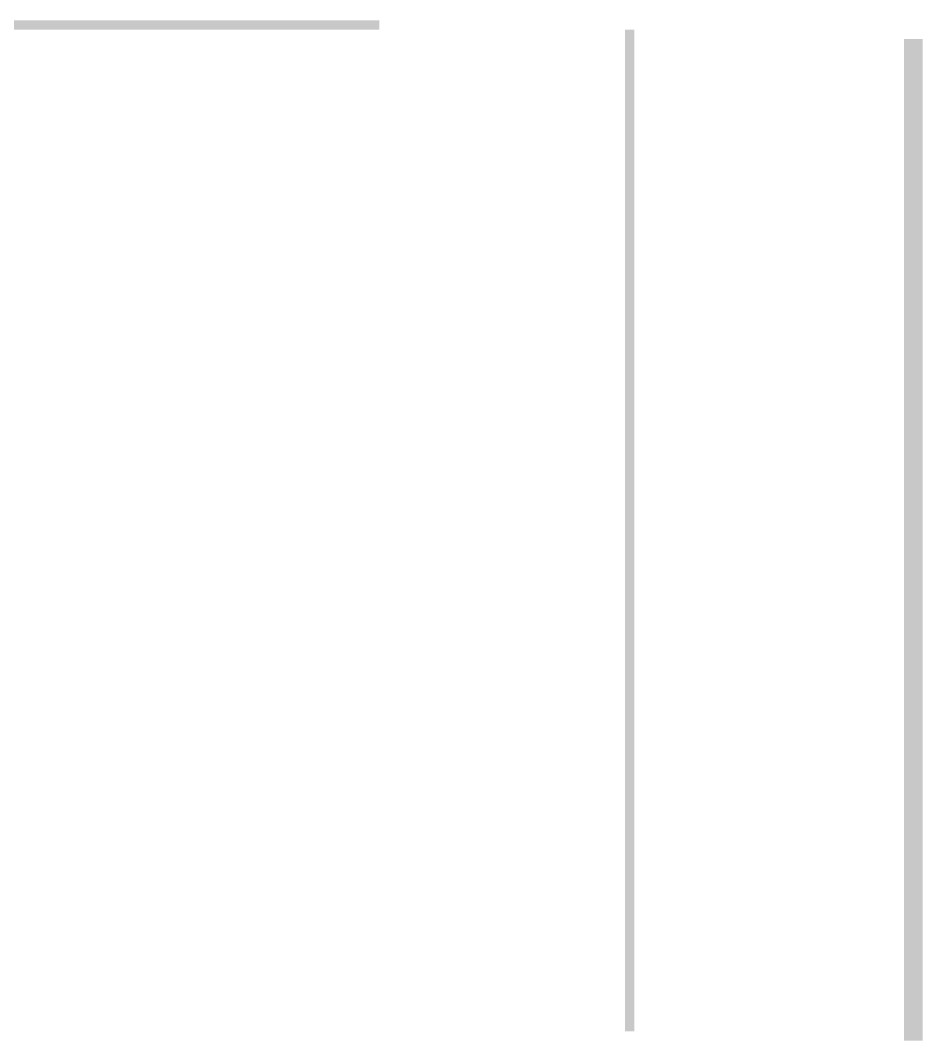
# Model space of a CAD drawing. Header units: millimetres. Extents: x -187347 to 135007, y -6415 to 292048.
# Drawn here: x -72736 to -63189, y 159879 to 170678 of the extents above; entities that cross this region are included whole.
import ezdxf

# ---------------------------------------------------------------- set-up
doc = ezdxf.new("R2010")
doc.units = ezdxf.units.MM
doc.header["$LTSCALE"] = 100
doc.layers.add('A-WALL-PATT', color=7, linetype='Continuous', lineweight=5)

msp = doc.modelspace()

# ---------------------------------------------------------------- hatches: boundary and pattern name
at = {"layer": 'A-WALL-PATT'}
h = msp.add_hatch(dxfattribs=at)
h.set_pattern_fill('FP_1082', color=256, angle=-292.61987, style=0, pattern_type=2)
h.set_pattern_definition([(247.38013, (-75614.636, 170658.768), (-0.00031, -50.79954), [13.208, -647.192]), (247.38013, (-75665.436, 170658.768), (-0.00031, -50.79954), [13.208, -647.192]), (247.38013, (-75716.236, 170658.769), (-0.00031, -50.79954), [13.208, -647.192]), (247.38013, (-75767.036, 170658.769), (-0.00031, -50.79954), [13.208, -647.192]), (247.38013, (-75817.835, 170658.768), (-0.00031, -50.79954), [13.208, -647.192]), (292.24913, (-75657.308, 170658.769), (-0.00024, -50.80037), [12.075, -1195.427]), (292.24913, (-75708.108, 170658.768), (-0.00024, -50.80037), [12.075, -1195.427]), (292.24913, (-75758.907, 170658.769), (-0.00024, -50.80037), [12.075, -1195.427]), (292.24913, (-75809.708, 170658.768), (-0.00024, -50.80037), [12.075, -1195.427]), (292.24913, (-75860.508, 170658.769), (-0.00024, -50.80037), [12.075, -1195.427]), (292.24913, (-75911.308, 170658.768), (-0.00024, -50.80037), [12.075, -1195.427]), (292.24913, (-75962.108, 170658.769), (-0.00024, -50.80037), [12.075, -1195.427]), (292.24913, (-76012.908, 170658.768), (-0.00024, -50.80037), [12.075, -1195.427]), (292.24913, (-76063.708, 170658.768), (-0.00024, -50.80037), [12.075, -1195.427]), (67.75113, (-75644.608, 170647.592), (0.000477, -50.80037), [12.075, -1195.427]), (67.75113, (-75695.408, 170647.592), (0.000477, -50.80037), [12.075, -1195.427]), (67.75113, (-75746.208, 170647.593), (0.000477, -50.80037), [12.075, -1195.427]), (67.75113, (-75797.008, 170647.593), (0.000477, -50.80037), [12.075, -1195.427]), (67.75113, (-75847.807, 170647.592), (0.000477, -50.80037), [12.075, -1195.427]), (67.75113, (-75898.608, 170647.593), (0.000477, -50.80037), [12.075, -1195.427]), (67.75113, (-75949.408, 170647.592), (0.000477, -50.80037), [12.075, -1195.427]), (67.75113, (-76000.207, 170647.593), (0.000477, -50.80037), [12.075, -1195.427]), (67.75113, (-76051.008, 170647.592), (0.000477, -50.80037), [12.075, -1195.427]), (112.62013, (-75626.828, 170646.577), (0.000547, -50.79954), [13.208, -647.192]), (112.62013, (-75677.627, 170646.576), (0.000547, -50.79954), [13.208, -647.192]), (112.62013, (-75728.428, 170646.577), (0.000547, -50.79954), [13.208, -647.192]), (112.62013, (-75779.228, 170646.576), (0.000547, -50.79954), [13.208, -647.192]), (112.62013, (-75830.027, 170646.577), (0.000547, -50.79954), [13.208, -647.192]), (261.87013, (-75612.0955, 170667.405), (6.9e-05, -50.799541), [3.592, -355.618]), (248.19813, (-75612.603, 170663.849), (-0.00022, -50.80049), [5.471, -268.095]), (248.19813, (-75663.404, 170663.848), (-0.00022, -50.80049), [5.471, -268.095]), (111.80113, (-75631.908, 170658.769), (-0.00043, -50.80049), [5.471, -268.095]), (111.80113, (-75682.708, 170658.768), (-0.00043, -50.80049), [5.471, -268.095]), (98.13013, (-75633.9395, 170663.849), (0.00017, -50.799541), [3.592, -355.618]), (98.13013, (-75612.0955, 170667.405), (0.00017, -50.799541), [3.592, -355.618]), (116.56513, (-75612.604, 170670.96), (0.00052, -50.79989), [3.408, -110.184]), (135.00013, (-75614.128, 170674.01), (0.00012, -50.79997), [3.592, -68.25]), (146.3101, (-75616.667, 170676.55), (0.00046, -50.8), [1.832, -181.33]), (146.3101, (-75667.47, 170676.55), (0.00046, -50.8), [1.832, -181.33]), (146.3101, (-75718.268, 170676.55), (0.00046, -50.8), [1.832, -181.33]), (161.5651, (-75618.19, 170677.564), (-0.00024, -50.79978), [1.676, -158.967]), (161.5651, (-75668.99, 170677.564), (-0.00024, -50.79978), [1.676, -158.967]), (161.5651, (-75719.792, 170677.564), (-0.00024, -50.79978), [1.676, -158.967]), (161.5651, (-75619.716, 170678.07), (-0.00024, -50.79978), [1.676, -158.967]), (161.5651, (-75670.515, 170678.073), (-0.00024, -50.79978), [1.676, -158.967]), (161.5651, (-75721.316, 170678.07), (-0.00024, -50.79978), [1.676, -158.967]), (180.0001, (-75621.24, 170678.58), (0.00012, -50.8), [4.064, -46.736]), (198.4351, (-75625.304, 170678.58), (0.00048, -50.79978), [1.676, -158.967]), (198.4351, (-75676.104, 170678.58), (0.00048, -50.79978), [1.676, -158.967]), (198.4351, (-75726.904, 170678.58), (0.00048, -50.79978), [1.676, -158.967]), (198.4351, (-75626.83, 170678.073), (0.00048, -50.79978), [1.676, -158.967]), (198.4351, (-75677.63, 170678.07), (0.00048, -50.79978), [1.676, -158.967]), (198.4351, (-75728.43, 170678.073), (0.00048, -50.79978), [1.676, -158.967]), (213.6901, (-75628.35, 170677.565), (-0.00022, -50.8), [1.832, -181.33]), (213.6901, (-75679.152, 170677.564), (-0.00022, -50.8), [1.832, -181.33]), (213.6901, (-75729.95, 170677.565), (-0.00022, -50.8), [1.832, -181.33]), (225.00013, (-75629.875, 170676.55), (0.00012, -50.79997), [3.592, -68.25]), (243.43513, (-75632.416, 170674.008), (-0.00028, -50.79989), [3.408, -110.184]), (261.87013, (-75633.9404, 170670.96), (6.9e-05, -50.799541), [3.592, -355.618]), (261.87013, (-75637.496, 170667.404), (6.9e-05, -50.799541), [3.592, -355.618]), (248.19813, (-75638.004, 170663.848), (-0.00022, -50.80049), [5.471, -268.095]), (248.19813, (-75688.804, 170663.849), (-0.00022, -50.80049), [5.471, -268.095]), (111.80113, (-75657.308, 170658.769), (-0.00043, -50.80049), [5.471, -268.095]), (111.80113, (-75708.108, 170658.768), (-0.00043, -50.80049), [5.471, -268.095]), (98.13013, (-75659.34, 170663.848), (0.00017, -50.799541), [3.592, -355.618]), (98.13013, (-75637.496, 170667.404), (0.00017, -50.799541), [3.592, -355.618]), (116.56513, (-75638.004, 170670.96), (0.00052, -50.79989), [3.408, -110.184]), (135.00013, (-75639.528, 170674.01), (0.00012, -50.79997), [3.592, -68.25]), (146.3101, (-75642.07, 170676.55), (0.00046, -50.8), [1.832, -181.33]), (146.3101, (-75692.87, 170676.55), (0.00046, -50.8), [1.832, -181.33]), (146.3101, (-75743.668, 170676.55), (0.00046, -50.8), [1.832, -181.33]), (161.5651, (-75643.59, 170677.564), (-0.00024, -50.79978), [1.676, -158.967]), (161.5651, (-75694.39, 170677.565), (-0.00024, -50.79978), [1.676, -158.967]), (161.5651, (-75745.19, 170677.564), (-0.00024, -50.79978), [1.676, -158.967]), (161.5651, (-75645.116, 170678.072), (-0.00024, -50.79978), [1.676, -158.967]), (161.5651, (-75695.916, 170678.07), (-0.00024, -50.79978), [1.676, -158.967]), (161.5651, (-75746.716, 170678.073), (-0.00024, -50.79978), [1.676, -158.967]), (180.0001, (-75646.64, 170678.58), (0.00012, -50.8), [4.064, -46.736]), (198.4351, (-75650.704, 170678.58), (0.00048, -50.79978), [1.676, -158.967]), (198.4351, (-75701.504, 170678.58), (0.00048, -50.79978), [1.676, -158.967]), (198.4351, (-75752.303, 170678.58), (0.00048, -50.79978), [1.676, -158.967]), (198.4351, (-75652.228, 170678.073), (0.00048, -50.79978), [1.676, -158.967]), (198.4351, (-75703.027, 170678.07), (0.00048, -50.79978), [1.676, -158.967]), (198.4351, (-75753.83, 170678.073), (0.00048, -50.79978), [1.676, -158.967]), (213.6901, (-75653.752, 170677.564), (-0.00022, -50.8), [1.832, -181.33]), (213.6901, (-75704.55, 170677.565), (-0.00022, -50.8), [1.832, -181.33]), (213.6901, (-75755.35, 170677.565), (-0.00022, -50.8), [1.832, -181.33]), (225.00013, (-75655.276, 170676.55), (0.00012, -50.79997), [3.592, -68.25]), (243.43513, (-75657.816, 170674.008), (-0.00028, -50.79989), [3.408, -110.184]), (261.87013, (-75659.34, 170670.9604), (6.9e-05, -50.799541), [3.592, -355.618]), (261.87013, (-75624.796, 170638.9564), (6.9e-05, -50.799541), [3.592, -355.618]), (243.43513, (-75625.304, 170635.4), (-0.00028, -50.79989), [3.408, -110.184]), (225.00013, (-75626.827, 170632.353), (0.00012, -50.79997), [3.592, -68.25]), (213.6901, (-75629.368, 170629.812), (-0.00022, -50.8), [1.832, -181.33]), (213.6901, (-75680.167, 170629.813), (-0.00022, -50.8), [1.832, -181.33]), (213.6901, (-75730.97, 170629.812), (-0.00022, -50.8), [1.832, -181.33]), (198.4351, (-75630.89, 170628.796), (0.00048, -50.79978), [1.676, -158.967]), (198.4351, (-75681.69, 170628.797), (0.00048, -50.79978), [1.676, -158.967]), (198.4351, (-75732.49, 170628.796), (0.00048, -50.79978), [1.676, -158.967]), (198.4351, (-75632.415, 170628.29), (0.00048, -50.79978), [1.676, -158.967]), (198.4351, (-75683.216, 170628.29), (0.00048, -50.79978), [1.676, -158.967]), (198.4351, (-75734.016, 170628.29), (0.00048, -50.79978), [1.676, -158.967]), (180.0001, (-75633.94, 170627.78), (0.00012, -50.8), [4.064, -46.736]), (161.5651, (-75638.004, 170627.78), (-0.00024, -50.79978), [1.676, -158.967]), (161.5651, (-75688.804, 170627.78), (-0.00024, -50.79978), [1.676, -158.967]), (161.5651, (-75739.604, 170627.78), (-0.00024, -50.79978), [1.676, -158.967]), (161.5651, (-75639.527, 170628.29), (-0.00024, -50.79978), [1.676, -158.967]), (161.5651, (-75690.33, 170628.29), (-0.00024, -50.79978), [1.676, -158.967]), (161.5651, (-75741.13, 170628.29), (-0.00024, -50.79978), [1.676, -158.967]), (146.3101, (-75641.052, 170628.796), (0.00046, -50.8), [1.832, -181.33]), (146.3101, (-75691.85, 170628.797), (0.00046, -50.8), [1.832, -181.33]), (146.3101, (-75742.65, 170628.797), (0.00046, -50.8), [1.832, -181.33]), (135.00013, (-75642.576, 170629.812), (0.00012, -50.79997), [3.592, -68.25]), (116.56513, (-75645.116, 170632.353), (0.00052, -50.79989), [3.408, -110.184]), (98.13013, (-75646.64, 170635.4004), (0.00017, -50.799541), [3.592, -355.618]), (98.13013, (-75624.796, 170638.9564), (0.00017, -50.799541), [3.592, -355.618]), (110.55613, (-75625.304, 170642.512), (0.000313, -50.800422), [4.34, -429.695]), (110.55613, (-75676.104, 170642.513), (0.000313, -50.800422), [4.34, -429.695]), (110.55613, (-75726.904, 170642.512), (0.000313, -50.800422), [4.34, -429.695]), (248.19813, (-75644.608, 170647.592), (-0.00022, -50.80049), [5.471, -268.095]), (248.19813, (-75695.408, 170647.592), (-0.00022, -50.80049), [5.471, -268.095]), (261.87013, (-75646.64, 170642.512), (6.9e-05, -50.799541), [3.592, -355.618]), (180.0001, (-75610.57, 170627.78), (0.00012, -50.8), [2.032, -48.768]), (161.5651, (-75612.604, 170627.78), (-0.00024, -50.79978), [1.676, -158.967]), (161.5651, (-75663.403, 170627.78), (-0.00024, -50.79978), [1.676, -158.967]), (161.5651, (-75714.204, 170627.78), (-0.00024, -50.79978), [1.676, -158.967]), (161.5651, (-75614.128, 170628.29), (-0.00024, -50.79978), [1.676, -158.967]), (161.5651, (-75664.93, 170628.29), (-0.00024, -50.79978), [1.676, -158.967]), (161.5651, (-75715.73, 170628.29), (-0.00024, -50.79978), [1.676, -158.967]), (146.3101, (-75615.65, 170628.797), (0.00046, -50.8), [1.832, -181.33]), (146.3101, (-75666.452, 170628.796), (0.00046, -50.8), [1.832, -181.33]), (146.3101, (-75717.25, 170628.797), (0.00046, -50.8), [1.832, -181.33]), (135.00013, (-75617.176, 170629.812), (0.00012, -50.79997), [3.592, -68.25]), (116.56513, (-75619.715, 170632.352), (0.00052, -50.79989), [3.408, -110.184]), (98.13013, (-75621.2404, 170635.4), (0.00017, -50.799541), [3.592, -355.618]), (249.44413, (-75619.716, 170646.576), (-7.5e-05, -50.800422), [4.34, -429.695]), (249.44413, (-75670.516, 170646.576), (-7.5e-05, -50.800422), [4.34, -429.695]), (249.44413, (-75721.316, 170646.577), (-7.5e-05, -50.800422), [4.34, -429.695]), (261.87013, (-75621.24, 170642.512), (6.9e-05, -50.799541), [3.592, -355.618]), (261.87013, (-75650.196, 170638.9565), (6.9e-05, -50.799541), [3.592, -355.618]), (243.43513, (-75650.704, 170635.4), (-0.00028, -50.79989), [3.408, -110.184]), (225.00013, (-75652.23, 170632.352), (0.00012, -50.79997), [3.592, -68.25]), (213.6901, (-75654.768, 170629.812), (-0.00022, -50.8), [1.832, -181.33]), (213.6901, (-75705.57, 170629.812), (-0.00022, -50.8), [1.832, -181.33]), (213.6901, (-75756.37, 170629.813), (-0.00022, -50.8), [1.832, -181.33]), (198.4351, (-75656.29, 170628.796), (0.00048, -50.79978), [1.676, -158.967]), (198.4351, (-75707.092, 170628.796), (0.00048, -50.79978), [1.676, -158.967]), (198.4351, (-75757.89, 170628.797), (0.00048, -50.79978), [1.676, -158.967]), (198.4351, (-75657.816, 170628.29), (0.00048, -50.79978), [1.676, -158.967]), (198.4351, (-75708.616, 170628.29), (0.00048, -50.79978), [1.676, -158.967]), (198.4351, (-75759.416, 170628.29), (0.00048, -50.79978), [1.676, -158.967]), (180.0001, (-75659.34, 170627.78), (0.00012, -50.8), [2.032, -48.768]), (98.13013, (-75650.196, 170638.9565), (0.00017, -50.799541), [3.592, -355.618]), (111.80113, (-75650.703, 170642.512), (-0.00043, -50.80049), [5.471, -268.095]), (111.80113, (-75701.504, 170642.513), (-0.00043, -50.80049), [5.471, -268.095])])
h.paths.add_polyline_path([(-68938.1, 170579.4), (-68938.1, 170677.8), (-82283.1, 170677.8), (-82283.1, 170579.4), (-69557.2, 170579.4)])
h = msp.add_hatch(dxfattribs=at)
h.set_pattern_fill('FP_70', color=256, angle=67.38013, style=0, pattern_type=2)
h.set_pattern_definition([(157.38013, (-66257.883, 165282.645), (-50.79954, 0.00031), [13.208, -647.192]), (157.38013, (-66257.884, 165333.444), (-50.79954, 0.00031), [13.208, -647.192]), (157.38013, (-66257.884, 165384.244), (-50.79954, 0.00031), [13.208, -647.192]), (157.38013, (-66257.884, 165435.045), (-50.79954, 0.00031), [13.208, -647.192]), (157.38013, (-66257.884, 165485.844), (-50.79954, 0.00031), [13.208, -647.192]), (202.24913, (-66257.884, 165325.316), (-50.80037, 0.00024), [12.075, -1195.427]), (202.24913, (-66257.884, 165376.117), (-50.80037, 0.00024), [12.075, -1195.427]), (202.24913, (-66257.884, 165426.917), (-50.80037, 0.00024), [12.075, -1195.427]), (202.24913, (-66257.884, 165477.716), (-50.80037, 0.00024), [12.075, -1195.427]), (202.24913, (-66257.884, 165528.517), (-50.80037, 0.00024), [12.075, -1195.427]), (202.24913, (-66257.884, 165579.317), (-50.80037, 0.00024), [12.075, -1195.427]), (202.24913, (-66257.883, 165630.116), (-50.80037, 0.00024), [12.075, -1195.427]), (202.24913, (-66257.884, 165680.916), (-50.80037, 0.00024), [12.075, -1195.427]), (202.24913, (-66257.883, 165731.717), (-50.80037, 0.00024), [12.075, -1195.427]), (337.75113, (-66269.06, 165312.617), (-50.80037, -0.00048), [12.075, -1195.427]), (337.75113, (-66269.06, 165363.416), (-50.80037, -0.00048), [12.075, -1195.427]), (337.75113, (-66269.06, 165414.216), (-50.80037, -0.00048), [12.075, -1195.427]), (337.75113, (-66269.06, 165465.017), (-50.80037, -0.00048), [12.075, -1195.427]), (337.75113, (-66269.06, 165515.816), (-50.80037, -0.00048), [12.075, -1195.427]), (337.75113, (-66269.06, 165566.616), (-50.80037, -0.00048), [12.075, -1195.427]), (337.75113, (-66269.06, 165617.417), (-50.80037, -0.00048), [12.075, -1195.427]), (337.75113, (-66269.06, 165668.217), (-50.80037, -0.00048), [12.075, -1195.427]), (337.75113, (-66269.06, 165719.016), (-50.80037, -0.00048), [12.075, -1195.427]), (22.62013, (-66270.076, 165294.837), (-50.79954, -0.00055), [13.208, -647.192]), (22.62013, (-66270.076, 165345.636), (-50.79954, -0.00055), [13.208, -647.192]), (22.62013, (-66270.076, 165396.436), (-50.79954, -0.00055), [13.208, -647.192]), (22.62013, (-66270.076, 165447.237), (-50.79954, -0.00055), [13.208, -647.192]), (22.62013, (-66270.076, 165498.037), (-50.79954, -0.00055), [13.208, -647.192]), (171.87013, (-66249.248, 165280.105), (-50.799541, -6.9e-05), [3.592, -355.618]), (158.19813, (-66252.804, 165280.613), (-50.80049, 0.00022), [5.471, -268.095]), (158.19813, (-66252.804, 165331.412), (-50.80049, 0.00022), [5.471, -268.095]), (21.80113, (-66257.883, 165299.916), (-50.80049, 0.00043), [5.471, -268.095]), (21.80113, (-66257.884, 165350.716), (-50.80049, 0.00043), [5.471, -268.095]), (8.13013, (-66252.804, 165301.949), (-50.799541, -0.00017), [3.592, -355.618]), (8.13013, (-66249.248, 165280.105), (-50.799541, -0.00017), [3.592, -355.618]), (26.56513, (-66245.692, 165280.612), (-50.79989, -0.00052), [3.408, -110.184]), (45.0001, (-66242.644, 165282.136), (-50.79997, -0.00012), [3.592, -68.25]), (56.3101, (-66240.104, 165284.677), (-50.8, -0.00046), [1.832, -181.33]), (56.3101, (-66240.104, 165335.476), (-50.8, -0.00046), [1.832, -181.33]), (56.3101, (-66240.104, 165386.277), (-50.8, -0.00046), [1.832, -181.33]), (71.5651, (-66239.09, 165286.2), (-50.79978, 0.00024), [1.676, -158.967]), (71.5651, (-66239.087, 165337), (-50.79978, 0.00024), [1.676, -158.967]), (71.5651, (-66239.09, 165387.8), (-50.79978, 0.00024), [1.676, -158.967]), (71.5651, (-66238.58, 165287.725), (-50.79978, 0.00024), [1.676, -158.967]), (71.5651, (-66238.58, 165338.525), (-50.79978, 0.00024), [1.676, -158.967]), (71.5651, (-66238.58, 165389.324), (-50.79978, 0.00024), [1.676, -158.967]), (90.0001, (-66238.07, 165289.25), (-50.8, -0.0001), [4.064, -46.736]), (108.4351, (-66238.07, 165293.31), (-50.79978, -0.0005), [1.676, -158.967]), (108.4351, (-66238.07, 165344.11), (-50.79978, -0.0005), [1.676, -158.967]), (108.4351, (-66238.07, 165394.913), (-50.79978, -0.0005), [1.676, -158.967]), (108.4351, (-66238.58, 165294.837), (-50.79978, -0.0005), [1.676, -158.967]), (108.4351, (-66238.58, 165345.637), (-50.79978, -0.0005), [1.676, -158.967]), (108.4351, (-66238.58, 165396.436), (-50.79978, -0.0005), [1.676, -158.967]), (123.6901, (-66239.09, 165296.36), (-50.8, 0.00022), [1.832, -181.33]), (123.6901, (-66239.088, 165347.16), (-50.8, 0.00022), [1.832, -181.33]), (123.6901, (-66239.09, 165397.96), (-50.8, 0.00022), [1.832, -181.33]), (135.0001, (-66240.104, 165297.885), (-50.79997, -0.00012), [3.592, -68.25]), (153.43513, (-66242.644, 165300.425), (-50.79989, 0.00028), [3.408, -110.184]), (171.87013, (-66245.692, 165301.9485), (-50.799541, -6.9e-05), [3.592, -355.618]), (171.87013, (-66249.248, 165305.5046), (-50.799541, -6.9e-05), [3.592, -355.618]), (158.19813, (-66252.804, 165306.012), (-50.80049, 0.00022), [5.471, -268.095]), (158.19813, (-66252.804, 165356.812), (-50.80049, 0.00022), [5.471, -268.095]), (21.80113, (-66257.884, 165325.316), (-50.80049, 0.00043), [5.471, -268.095]), (21.80113, (-66257.884, 165376.117), (-50.80049, 0.00043), [5.471, -268.095]), (8.13013, (-66252.804, 165327.3486), (-50.799541, -0.00017), [3.592, -355.618]), (8.13013, (-66249.248, 165305.5046), (-50.799541, -0.00017), [3.592, -355.618]), (26.56513, (-66245.692, 165306.012), (-50.79989, -0.00052), [3.408, -110.184]), (45.0001, (-66242.644, 165307.537), (-50.79997, -0.00012), [3.592, -68.25]), (56.3101, (-66240.104, 165310.076), (-50.8, -0.00046), [1.832, -181.33]), (56.3101, (-66240.104, 165360.876), (-50.8, -0.00046), [1.832, -181.33]), (56.3101, (-66240.104, 165411.677), (-50.8, -0.00046), [1.832, -181.33]), (71.5651, (-66239.088, 165311.6), (-50.79978, 0.00024), [1.676, -158.967]), (71.5651, (-66239.09, 165362.4), (-50.79978, 0.00024), [1.676, -158.967]), (71.5651, (-66239.09, 165413.2), (-50.79978, 0.00024), [1.676, -158.967]), (71.5651, (-66238.58, 165313.125), (-50.79978, 0.00024), [1.676, -158.967]), (71.5651, (-66238.58, 165363.924), (-50.79978, 0.00024), [1.676, -158.967]), (71.5651, (-66238.58, 165414.724), (-50.79978, 0.00024), [1.676, -158.967]), (90.0001, (-66238.07, 165314.65), (-50.8, -0.0001), [4.064, -46.736]), (108.4351, (-66238.07, 165318.71), (-50.79978, -0.0005), [1.676, -158.967]), (108.4351, (-66238.07, 165369.513), (-50.79978, -0.0005), [1.676, -158.967]), (108.4351, (-66238.07, 165420.313), (-50.79978, -0.0005), [1.676, -158.967]), (108.4351, (-66238.58, 165320.237), (-50.79978, -0.0005), [1.676, -158.967]), (108.4351, (-66238.58, 165371.036), (-50.79978, -0.0005), [1.676, -158.967]), (108.4351, (-66238.58, 165421.836), (-50.79978, -0.0005), [1.676, -158.967]), (123.6901, (-66239.09, 165321.76), (-50.8, 0.00022), [1.832, -181.33]), (123.6901, (-66239.088, 165372.56), (-50.8, 0.00022), [1.832, -181.33]), (123.6901, (-66239.09, 165423.36), (-50.8, 0.00022), [1.832, -181.33]), (135.0001, (-66240.104, 165323.284), (-50.79997, -0.00012), [3.592, -68.25]), (153.43513, (-66242.643, 165325.825), (-50.79989, 0.00028), [3.408, -110.184]), (171.87013, (-66245.692, 165327.348), (-50.799541, -6.9e-05), [3.592, -355.618]), (171.87013, (-66277.696, 165292.804), (-50.799541, -6.9e-05), [3.592, -355.618]), (153.43513, (-66281.252, 165293.312), (-50.79989, 0.00028), [3.408, -110.184]), (135.0001, (-66284.3, 165294.837), (-50.79997, -0.00012), [3.592, -68.25]), (123.6901, (-66286.84, 165297.377), (-50.8, 0.00022), [1.832, -181.33]), (123.6901, (-66286.84, 165348.177), (-50.8, 0.00022), [1.832, -181.33]), (123.6901, (-66286.84, 165398.976), (-50.8, 0.00022), [1.832, -181.33]), (108.4351, (-66287.856, 165298.9), (-50.79978, -0.0005), [1.676, -158.967]), (108.4351, (-66287.856, 165349.7), (-50.79978, -0.0005), [1.676, -158.967]), (108.4351, (-66287.856, 165400.5), (-50.79978, -0.0005), [1.676, -158.967]), (108.4351, (-66288.364, 165300.424), (-50.79978, -0.0005), [1.676, -158.967]), (108.4351, (-66288.364, 165351.224), (-50.79978, -0.0005), [1.676, -158.967]), (108.4351, (-66288.364, 165402.025), (-50.79978, -0.0005), [1.676, -158.967]), (90.0001, (-66288.87, 165301.95), (-50.8, -0.0001), [4.064, -46.736]), (71.5651, (-66288.87, 165306.013), (-50.79978, 0.00024), [1.676, -158.967]), (71.5651, (-66288.87, 165356.812), (-50.79978, 0.00024), [1.676, -158.967]), (71.5651, (-66288.87, 165407.61), (-50.79978, 0.00024), [1.676, -158.967]), (71.5651, (-66288.364, 165307.537), (-50.79978, 0.00024), [1.676, -158.967]), (71.5651, (-66288.364, 165358.336), (-50.79978, 0.00024), [1.676, -158.967]), (71.5651, (-66288.364, 165409.137), (-50.79978, 0.00024), [1.676, -158.967]), (56.3101, (-66287.856, 165309.06), (-50.8, -0.00046), [1.832, -181.33]), (56.3101, (-66287.856, 165359.86), (-50.8, -0.00046), [1.832, -181.33]), (56.3101, (-66287.856, 165410.66), (-50.8, -0.00046), [1.832, -181.33]), (45.0001, (-66286.84, 165310.585), (-50.79997, -0.00012), [3.592, -68.25]), (26.56513, (-66284.3, 165313.124), (-50.79989, -0.00052), [3.408, -110.184]), (8.13013, (-66281.252, 165314.648), (-50.799541, -0.00017), [3.592, -355.618]), (8.13013, (-66277.696, 165292.804), (-50.799541, -0.00017), [3.592, -355.618]), (20.55613, (-66274.14, 165293.313), (-50.80042, -0.000313), [4.34, -429.695]), (20.55613, (-66274.14, 165344.112), (-50.80042, -0.000313), [4.34, -429.695]), (20.55613, (-66274.14, 165394.912), (-50.80042, -0.000313), [4.34, -429.695]), (158.19813, (-66269.06, 165312.617), (-50.80049, 0.00022), [5.471, -268.095]), (158.19813, (-66269.06, 165363.416), (-50.80049, 0.00022), [5.471, -268.095]), (171.87013, (-66274.1395, 165314.649), (-50.799541, -6.9e-05), [3.592, -355.618]), (90.0001, (-66288.87, 165278.58), (-50.8, -0.0001), [2.032, -48.768]), (71.5651, (-66288.87, 165280.613), (-50.79978, 0.00024), [1.676, -158.967]), (71.5651, (-66288.87, 165331.413), (-50.79978, 0.00024), [1.676, -158.967]), (71.5651, (-66288.87, 165382.21), (-50.79978, 0.00024), [1.676, -158.967]), (71.5651, (-66288.363, 165282.137), (-50.79978, 0.00024), [1.676, -158.967]), (71.5651, (-66288.364, 165332.936), (-50.79978, 0.00024), [1.676, -158.967]), (71.5651, (-66288.364, 165383.736), (-50.79978, 0.00024), [1.676, -158.967]), (56.3101, (-66287.856, 165283.66), (-50.8, -0.00046), [1.832, -181.33]), (56.3101, (-66287.856, 165334.46), (-50.8, -0.00046), [1.832, -181.33]), (56.3101, (-66287.856, 165385.26), (-50.8, -0.00046), [1.832, -181.33]), (45.0001, (-66286.84, 165285.184), (-50.79997, -0.00012), [3.592, -68.25]), (26.56513, (-66284.3, 165287.724), (-50.79989, -0.00052), [3.408, -110.184]), (8.13013, (-66281.252, 165289.2485), (-50.799541, -0.00017), [3.592, -355.618]), (159.44413, (-66270.075, 165287.725), (-50.80042, 7.5e-05), [4.34, -429.695]), (159.44413, (-66270.076, 165338.524), (-50.80042, 7.5e-05), [4.34, -429.695]), (159.44413, (-66270.076, 165389.324), (-50.80042, 7.5e-05), [4.34, -429.695]), (171.87013, (-66274.14, 165289.248), (-50.799541, -6.9e-05), [3.592, -355.618]), (171.87013, (-66277.696, 165318.204), (-50.799541, -6.9e-05), [3.592, -355.618]), (153.43513, (-66281.252, 165318.713), (-50.79989, 0.00028), [3.408, -110.184]), (135.0001, (-66284.3, 165320.236), (-50.79997, -0.00012), [3.592, -68.25]), (123.6901, (-66286.84, 165322.777), (-50.8, 0.00022), [1.832, -181.33]), (123.6901, (-66286.84, 165373.576), (-50.8, 0.00022), [1.832, -181.33]), (123.6901, (-66286.84, 165424.376), (-50.8, 0.00022), [1.832, -181.33]), (108.4351, (-66287.855, 165324.3), (-50.79978, -0.0005), [1.676, -158.967]), (108.4351, (-66287.856, 165375.1), (-50.79978, -0.0005), [1.676, -158.967]), (108.4351, (-66287.856, 165425.9), (-50.79978, -0.0005), [1.676, -158.967]), (108.4351, (-66288.363, 165325.824), (-50.79978, -0.0005), [1.676, -158.967]), (108.4351, (-66288.364, 165376.624), (-50.79978, -0.0005), [1.676, -158.967]), (108.4351, (-66288.363, 165427.425), (-50.79978, -0.0005), [1.676, -158.967]), (90.0001, (-66288.87, 165327.35), (-50.8, -0.0001), [2.032, -48.768]), (8.13013, (-66277.696, 165318.204), (-50.799541, -0.00017), [3.592, -355.618]), (21.80113, (-66274.14, 165318.712), (-50.80049, 0.00043), [5.471, -268.095]), (21.80113, (-66274.14, 165369.512), (-50.80049, 0.00043), [5.471, -268.095])])
h.paths.add_polyline_path([(-66238.9, 159977.8), (-66238.9, 170579.4), (-66337.3, 170579.4), (-66337.3, 159977.8)])
h = msp.add_hatch(dxfattribs=at)
h.set_pattern_fill('FP_69', color=256, angle=67.38013, style=0, pattern_type=2)
h.set_pattern_definition([(157.3801, (-63227.2, 165186.607), (-100.32954, 0.0003), [26.086, -1278.204]), (157.3801, (-63227.2, 165286.936), (-100.32954, 0.0003), [26.086, -1278.204]), (157.3801, (-63227.2, 165387.267), (-100.32954, 0.0003), [26.086, -1278.204]), (157.3801, (-63227.2, 165487.597), (-100.32954, 0.0003), [26.086, -1278.204]), (157.3801, (-63227.2, 165587.927), (-100.32954, 0.0003), [26.086, -1278.204]), (202.2491, (-63227.2, 165270.884), (-100.3298, -0.00036), [23.848, -2360.969]), (202.2491, (-63227.2, 165371.214), (-100.3298, -0.00036), [23.848, -2360.969]), (202.2491, (-63227.2, 165471.544), (-100.3298, -0.00036), [23.848, -2360.969]), (202.2491, (-63227.2, 165571.874), (-100.3298, -0.00036), [23.848, -2360.969]), (202.2491, (-63227.2, 165672.204), (-100.3298, -0.00036), [23.848, -2360.969]), (202.2491, (-63227.2, 165772.534), (-100.3298, -0.00036), [23.848, -2360.969]), (202.2491, (-63227.2, 165872.864), (-100.3298, -0.00036), [23.848, -2360.969]), (202.2491, (-63227.2, 165973.195), (-100.3298, -0.00036), [23.848, -2360.969]), (202.2491, (-63227.2, 166073.524), (-100.3298, -0.00036), [23.848, -2360.969]), (337.7511, (-63249.273, 165245.8), (-100.3298, -0.0001), [23.848, -2360.969]), (337.7511, (-63249.273, 165346.13), (-100.3298, -0.0001), [23.848, -2360.969]), (337.7511, (-63249.273, 165446.462), (-100.3298, -0.0001), [23.848, -2360.969]), (337.7511, (-63249.273, 165546.79), (-100.3298, -0.0001), [23.848, -2360.969]), (337.7511, (-63249.273, 165647.12), (-100.3298, -0.0001), [23.848, -2360.969]), (337.7511, (-63249.273, 165747.45), (-100.3298, -0.0001), [23.848, -2360.969]), (337.7511, (-63249.273, 165847.782), (-100.3298, -0.0001), [23.848, -2360.969]), (337.7511, (-63249.273, 165948.11), (-100.3298, -0.0001), [23.848, -2360.969]), (337.7511, (-63249.274, 166048.44), (-100.3298, -0.0001), [23.848, -2360.969]), (22.6201, (-63251.28, 165210.686), (-100.32954, -0.00078), [26.086, -1278.204]), (22.6201, (-63251.28, 165311.016), (-100.32954, -0.00078), [26.086, -1278.204]), (22.6201, (-63251.28, 165411.346), (-100.32954, -0.00078), [26.086, -1278.204]), (22.6201, (-63251.28, 165511.676), (-100.32954, -0.00078), [26.086, -1278.204]), (22.6201, (-63251.28, 165612.006), (-100.32954, -0.00078), [26.086, -1278.204]), (171.87013, (-63210.144, 165181.59), (-100.33039, -0.000556), [7.094, -702.346]), (158.1981, (-63217.167, 165182.594), (-100.33008, 0.00043), [10.806, -529.488]), (158.1981, (-63217.168, 165282.924), (-100.33008, 0.00043), [10.806, -529.488]), (21.8011, (-63227.2, 165220.72), (-100.33008, 0.00085), [10.806, -529.488]), (21.8011, (-63227.2, 165321.05), (-100.33008, 0.00085), [10.806, -529.488]), (8.13013, (-63217.167, 165224.732), (-100.33039, 8.5e-05), [7.094, -702.346]), (8.13013, (-63210.144, 165181.59), (-100.33039, 8.5e-05), [7.094, -702.346]), (26.5651, (-63203.12, 165182.594), (-100.33013, -0.00015), [6.73, -217.614]), (45.0001, (-63197.1, 165185.604), (-100.33, -0.0002), [7.094, -134.794]), (56.3101, (-63192.085, 165190.62), (-100.3303, -8e-05), [3.617, -358.128]), (56.3101, (-63192.085, 165290.95), (-100.3303, -8e-05), [3.617, -358.128]), (56.3101, (-63192.085, 165391.28), (-100.3303, -8e-05), [3.617, -358.128]), (71.5651, (-63190.08, 165193.63), (-100.3296, -0.0001), [3.173, -314.099]), (71.5651, (-63190.08, 165293.96), (-100.3296, -0.0001), [3.173, -314.099]), (71.5651, (-63190.08, 165394.29), (-100.3296, -0.0001), [3.173, -314.099]), (71.5651, (-63189.075, 165196.64), (-100.3296, -0.0001), [3.173, -314.099]), (71.5651, (-63189.08, 165296.97), (-100.3296, -0.0001), [3.173, -314.099]), (71.5651, (-63189.075, 165397.3), (-100.3296, -0.0001), [3.173, -314.099]), (90.0001, (-63188.07, 165199.65), (-100.33, -0.0002), [8.026, -92.304]), (108.4351, (-63188.07, 165207.68), (-100.3296, -0.0003), [3.173, -314.099]), (108.4351, (-63188.07, 165308.01), (-100.3296, -0.0003), [3.173, -314.099]), (108.4351, (-63188.07, 165408.34), (-100.3296, -0.0003), [3.173, -314.099]), (108.4351, (-63189.08, 165210.69), (-100.3296, -0.0003), [3.173, -314.099]), (108.4351, (-63189.075, 165311.02), (-100.3296, -0.0003), [3.173, -314.099]), (108.4351, (-63189.075, 165411.35), (-100.3296, -0.0003), [3.173, -314.099]), (123.6901, (-63190.08, 165213.696), (-100.3303, -0.0004), [3.617, -358.128]), (123.6901, (-63190.08, 165314.03), (-100.3303, -0.0004), [3.617, -358.128]), (123.6901, (-63190.08, 165414.36), (-100.3303, -0.0004), [3.617, -358.128]), (135.0001, (-63192.085, 165216.706), (-100.33, -0.0002), [7.094, -134.794]), (153.4351, (-63197.1, 165221.722), (-100.33013, -0.00033), [6.73, -217.614]), (171.87013, (-63203.122, 165224.732), (-100.33039, -0.000556), [7.094, -702.346]), (171.87013, (-63210.145, 165231.756), (-100.33039, -0.000556), [7.094, -702.346]), (158.1981, (-63217.167, 165232.76), (-100.33008, 0.00043), [10.806, -529.488]), (158.1981, (-63217.168, 165333.09), (-100.33008, 0.00043), [10.806, -529.488]), (21.8011, (-63227.2, 165270.884), (-100.33008, 0.00085), [10.806, -529.488]), (21.8011, (-63227.2, 165371.214), (-100.33008, 0.00085), [10.806, -529.488]), (8.13013, (-63217.168, 165274.898), (-100.33039, 8.5e-05), [7.094, -702.346]), (8.13013, (-63210.145, 165231.756), (-100.33039, 8.5e-05), [7.094, -702.346]), (26.5651, (-63203.12, 165232.76), (-100.33013, -0.00015), [6.73, -217.614]), (45.0001, (-63197.1, 165235.77), (-100.33, -0.0002), [7.094, -134.794]), (56.3101, (-63192.084, 165240.785), (-100.3303, -8e-05), [3.617, -358.128]), (56.3101, (-63192.085, 165341.115), (-100.3303, -8e-05), [3.617, -358.128]), (56.3101, (-63192.085, 165441.445), (-100.3303, -8e-05), [3.617, -358.128]), (71.5651, (-63190.08, 165243.795), (-100.3296, -0.0001), [3.173, -314.099]), (71.5651, (-63190.08, 165344.12), (-100.3296, -0.0001), [3.173, -314.099]), (71.5651, (-63190.08, 165444.46), (-100.3296, -0.0001), [3.173, -314.099]), (71.5651, (-63189.075, 165246.8), (-100.3296, -0.0001), [3.173, -314.099]), (71.5651, (-63189.08, 165347.13), (-100.3296, -0.0001), [3.173, -314.099]), (71.5651, (-63189.07, 165447.465), (-100.3296, -0.0001), [3.173, -314.099]), (90.0001, (-63188.07, 165249.81), (-100.33, -0.0002), [8.026, -92.304]), (108.4351, (-63188.07, 165257.84), (-100.3296, -0.0003), [3.173, -314.099]), (108.4351, (-63188.07, 165358.17), (-100.3296, -0.0003), [3.173, -314.099]), (108.4351, (-63188.07, 165458.5), (-100.3296, -0.0003), [3.173, -314.099]), (108.4351, (-63189.08, 165260.85), (-100.3296, -0.0003), [3.173, -314.099]), (108.4351, (-63189.075, 165361.18), (-100.3296, -0.0003), [3.173, -314.099]), (108.4351, (-63189.08, 165461.51), (-100.3296, -0.0003), [3.173, -314.099]), (123.6901, (-63190.08, 165263.86), (-100.3303, -0.0004), [3.617, -358.128]), (123.6901, (-63190.08, 165364.19), (-100.3303, -0.0004), [3.617, -358.128]), (123.6901, (-63190.08, 165464.52), (-100.3303, -0.0004), [3.617, -358.128]), (135.0001, (-63192.085, 165266.87), (-100.33, -0.0002), [7.094, -134.794]), (153.4351, (-63197.1, 165271.887), (-100.33013, -0.00033), [6.73, -217.614]), (171.87013, (-63203.121, 165274.897), (-100.33039, -0.000556), [7.094, -702.346]), (171.87013, (-63266.33, 165206.673), (-100.33039, -0.000556), [7.094, -702.346]), (153.4351, (-63273.35, 165207.676), (-100.33013, -0.00033), [6.73, -217.614]), (135.0001, (-63279.37, 165210.686), (-100.33, -0.0002), [7.094, -134.794]), (123.6901, (-63284.39, 165215.7), (-100.3303, -0.0004), [3.617, -358.128]), (123.6901, (-63284.39, 165316.03), (-100.3303, -0.0004), [3.617, -358.128]), (123.6901, (-63284.39, 165416.36), (-100.3303, -0.0004), [3.617, -358.128]), (108.4351, (-63286.4, 165218.71), (-100.3296, -0.0003), [3.173, -314.099]), (108.4351, (-63286.395, 165319.04), (-100.3296, -0.0003), [3.173, -314.099]), (108.4351, (-63286.4, 165419.37), (-100.3296, -0.0003), [3.173, -314.099]), (108.4351, (-63287.4, 165221.72), (-100.3296, -0.0003), [3.173, -314.099]), (108.4351, (-63287.4, 165322.05), (-100.3296, -0.0003), [3.173, -314.099]), (108.4351, (-63287.4, 165422.38), (-100.3296, -0.0003), [3.173, -314.099]), (90.0001, (-63288.4, 165224.73), (-100.33, -0.0002), [8.026, -92.304]), (71.5651, (-63288.4, 165232.76), (-100.3296, -0.0001), [3.173, -314.099]), (71.5651, (-63288.4, 165333.09), (-100.3296, -0.0001), [3.173, -314.099]), (71.5651, (-63288.4, 165433.42), (-100.3296, -0.0001), [3.173, -314.099]), (71.5651, (-63287.4, 165235.77), (-100.3296, -0.0001), [3.173, -314.099]), (71.5651, (-63287.4, 165336.1), (-100.3296, -0.0001), [3.173, -314.099]), (71.5651, (-63287.4, 165436.43), (-100.3296, -0.0001), [3.173, -314.099]), (56.3101, (-63286.395, 165238.78), (-100.3303, -8e-05), [3.617, -358.128]), (56.3101, (-63286.395, 165339.11), (-100.3303, -8e-05), [3.617, -358.128]), (56.3101, (-63286.395, 165439.44), (-100.3303, -8e-05), [3.617, -358.128]), (45.0001, (-63284.39, 165241.79), (-100.33, -0.0002), [7.094, -134.794]), (26.5651, (-63279.37, 165246.805), (-100.33013, -0.00015), [6.73, -217.614]), (8.13013, (-63273.352, 165249.814), (-100.33039, 8.5e-05), [7.094, -702.346]), (8.13013, (-63266.33, 165206.673), (-100.33039, 8.5e-05), [7.094, -702.346]), (20.5561, (-63259.307, 165207.676), (-100.33001, -0.0004), [8.572, -848.648]), (20.5561, (-63259.306, 165308.006), (-100.33001, -0.0004), [8.572, -848.648]), (20.5561, (-63259.306, 165408.336), (-100.33001, -0.0004), [8.572, -848.648]), (158.1981, (-63249.273, 165245.8), (-100.33008, 0.00043), [10.806, -529.488]), (158.1981, (-63249.273, 165346.13), (-100.33008, 0.00043), [10.806, -529.488]), (171.87013, (-63259.306, 165249.815), (-100.33039, -0.000556), [7.094, -702.346]), (90.0001, (-63288.4, 165178.58), (-100.33, -0.0002), [4.013, -96.317]), (71.5651, (-63288.4, 165182.59), (-100.3296, -0.0001), [3.173, -314.099]), (71.5651, (-63288.4, 165282.92), (-100.3296, -0.0001), [3.173, -314.099]), (71.5651, (-63288.4, 165383.25), (-100.3296, -0.0001), [3.173, -314.099]), (71.5651, (-63287.4, 165185.6), (-100.3296, -0.0001), [3.173, -314.099]), (71.5651, (-63287.4, 165285.93), (-100.3296, -0.0001), [3.173, -314.099]), (71.5651, (-63287.4, 165386.26), (-100.3296, -0.0001), [3.173, -314.099]), (56.3101, (-63286.395, 165188.61), (-100.3303, -8e-05), [3.617, -358.128]), (56.3101, (-63286.395, 165288.94), (-100.3303, -8e-05), [3.617, -358.128]), (56.3101, (-63286.395, 165389.27), (-100.3303, -8e-05), [3.617, -358.128]), (45.0001, (-63284.39, 165191.62), (-100.33, -0.0002), [7.094, -134.794]), (26.5651, (-63279.37, 165196.64), (-100.33013, -0.00015), [6.73, -217.614]), (8.13013, (-63273.352, 165199.65), (-100.33039, 8.5e-05), [7.094, -702.346]), (159.4441, (-63251.28, 165196.64), (-100.33001, -8e-05), [8.572, -848.648]), (159.4441, (-63251.28, 165296.97), (-100.33001, -8e-05), [8.572, -848.648]), (159.4441, (-63251.28, 165397.3), (-100.33001, -8e-05), [8.572, -848.648]), (171.87013, (-63259.306, 165199.649), (-100.33039, -0.000556), [7.094, -702.346]), (171.87013, (-63266.33, 165256.838), (-100.33039, -0.000556), [7.094, -702.346]), (153.4351, (-63273.35, 165257.84), (-100.33013, -0.00033), [6.73, -217.614]), (135.0001, (-63279.37, 165260.85), (-100.33, -0.0002), [7.094, -134.794]), (123.6901, (-63284.39, 165265.87), (-100.3303, -0.0004), [3.617, -358.128]), (123.6901, (-63284.39, 165366.2), (-100.3303, -0.0004), [3.617, -358.128]), (123.6901, (-63284.39, 165466.53), (-100.3303, -0.0004), [3.617, -358.128]), (108.4351, (-63286.4, 165268.88), (-100.3296, -0.0003), [3.173, -314.099]), (108.4351, (-63286.395, 165369.21), (-100.3296, -0.0003), [3.173, -314.099]), (108.4351, (-63286.4, 165469.54), (-100.3296, -0.0003), [3.173, -314.099]), (108.4351, (-63287.4, 165271.89), (-100.3296, -0.0003), [3.173, -314.099]), (108.4351, (-63287.4, 165372.22), (-100.3296, -0.0003), [3.173, -314.099]), (108.4351, (-63287.4, 165472.55), (-100.3296, -0.0003), [3.173, -314.099]), (90.0001, (-63288.4, 165274.9), (-100.33, -0.0002), [4.013, -96.317]), (8.13013, (-63266.33, 165256.838), (-100.33039, 8.5e-05), [7.094, -702.346]), (21.8011, (-63259.306, 165257.84), (-100.33008, 0.00085), [10.806, -529.488]), (21.8011, (-63259.306, 165358.17), (-100.33008, 0.00085), [10.806, -529.488])])
h.paths.add_polyline_path([(-63387.3, 159879.4), (-63188.9, 159879.4), (-63188.9, 170479.4), (-63387.3, 170479.4), (-63387.3, 160229.3)])

doc.saveas('drawing.dxf')
